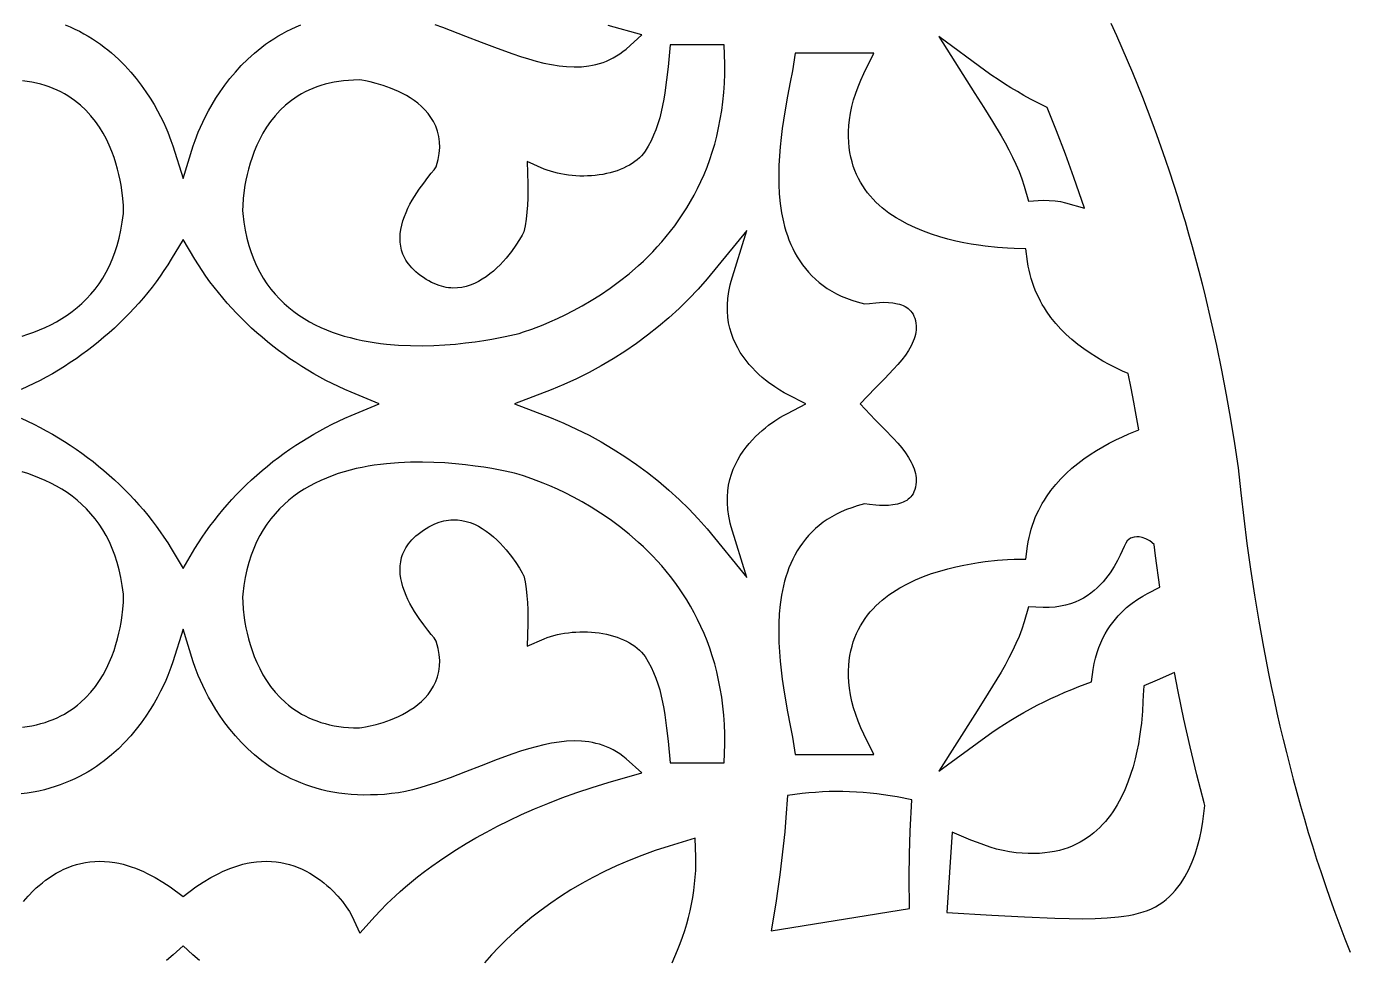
# Model space of a CAD drawing. Extents: x -1925 to 1925, y -1275 to 1275.
# Drawn here: x -1345.6 to -1139.7, y -588.1 to -442.9 of the extents above; entities that cross this region are included whole.
import ezdxf

# ---------------------------------------------------------------- set-up
doc = ezdxf.new("R2010")
doc.units = 0
doc.layers.add('LAYER_1', color=18, linetype='CONTINUOUS')

msp = doc.modelspace()

# ---------------------------------------------------------------- linework, layer by layer
at = {"layer": 'LAYER_1'}
for points in [[(-1176.64, -442.42), (-1175.76, -444.34), (-1174.91, -446.26), (-1174.08, -448.18), (-1173.27, -450.11), (-1172.48, -452.04), (-1171.71, -453.97), (-1170.97, -455.9), (-1170.24, -457.83), (-1169.52, -459.77), (-1168.83, -461.71), (-1168.16, -463.65), (-1167.51, -465.58), (-1166.87, -467.52), (-1166.25, -469.46), (-1165.66, -471.4), (-1165.07, -473.34), (-1164.51, -475.28), (-1163.96, -477.22), (-1163.43, -479.16), (-1162.92, -481.09), (-1162.42, -483.03), (-1161.94, -484.96), (-1161.03, -488.82), (-1160.18, -492.67), (-1159.39, -496.51), (-1158.65, -500.34), (-1157.98, -504.15), (-1157.36, -507.94), (-1156.79, -511.72), (-1156.38, -515.63), (-1155.92, -519.57), (-1155.42, -523.54), (-1154.86, -527.54), (-1154.25, -531.56), (-1153.58, -535.61), (-1152.85, -539.68), (-1152.06, -543.76), (-1151.64, -545.81), (-1151.2, -547.87), (-1150.75, -549.93), (-1150.27, -551.99), (-1149.79, -554.05), (-1149.28, -556.12), (-1148.76, -558.18), (-1148.21, -560.25), (-1147.65, -562.33), (-1147.07, -564.4), (-1146.47, -566.47), (-1145.86, -568.55), (-1145.22, -570.63), (-1144.56, -572.7), (-1143.88, -574.78), (-1143.18, -576.85), (-1142.46, -578.93), (-1141.72, -581), (-1140.95, -583.07), (-1140.17, -585.15), (-1139.36, -587.21)], [(-1339.54, -442.69), (-1338.78, -443.01), (-1338.04, -443.34), (-1337.33, -443.7), (-1336.64, -444.07), (-1335.96, -444.45), (-1335.31, -444.86), (-1334.67, -445.28), (-1334.06, -445.71), (-1333.46, -446.15), (-1332.88, -446.61), (-1332.33, -447.07), (-1331.26, -448.04), (-1330.26, -449.03), (-1329.34, -450.04), (-1328.48, -451.06), (-1327.69, -452.09), (-1326.97, -453.12), (-1326.31, -454.13), (-1325.7, -455.12), (-1325.16, -456.08), (-1324.68, -457), (-1324.25, -457.87), (-1323.88, -458.68), (-1323.56, -459.42), (-1323.06, -460.69), (-1322.76, -461.57), (-1321.18, -466.66), (-1319.61, -461.57), (-1319.3, -460.69), (-1318.81, -459.43), (-1318.11, -457.86), (-1317.68, -457), (-1317.2, -456.08), (-1316.66, -455.12), (-1316.06, -454.13), (-1315.39, -453.12), (-1314.67, -452.09), (-1313.88, -451.06), (-1313.02, -450.04), (-1312.1, -449.03), (-1311.1, -448.04), (-1310.04, -447.08), (-1308.89, -446.15), (-1308.31, -445.71), (-1307.69, -445.28), (-1307.06, -444.86), (-1306.4, -444.45), (-1305.73, -444.07), (-1305.03, -443.7), (-1304.32, -443.34), (-1303.58, -443.01), (-1302.83, -442.69)], [(-1281.96, -442.66), (-1280.77, -443.07), (-1279.58, -443.5), (-1277.16, -444.43), (-1274.71, -445.39), (-1272.26, -446.33), (-1269.82, -447.22), (-1268.6, -447.63), (-1267.38, -448.01), (-1266.17, -448.34), (-1264.97, -448.64), (-1263.78, -448.88), (-1262.59, -449.07), (-1261.42, -449.19), (-1260.25, -449.24), (-1259.1, -449.21), (-1257.97, -449.09), (-1257.39, -448.99), (-1256.84, -448.87), (-1256.28, -448.72), (-1255.74, -448.54), (-1255.2, -448.33), (-1254.66, -448.1), (-1254.14, -447.84), (-1253.63, -447.54), (-1253.13, -447.22), (-1252.64, -446.86), (-1252.16, -446.47), (-1249.72, -444.27), (-1254.94, -442.78)], [(-1346.27, -491.19), (-1345.34, -490.9), (-1344.43, -490.58), (-1343.53, -490.22), (-1342.64, -489.84), (-1341.76, -489.42), (-1340.9, -488.96), (-1340.06, -488.47), (-1339.24, -487.94), (-1338.45, -487.37), (-1337.68, -486.75), (-1336.93, -486.1), (-1336.22, -485.4), (-1335.53, -484.66), (-1334.88, -483.87), (-1334.26, -483.04), (-1333.69, -482.16), (-1333.15, -481.24), (-1332.65, -480.27), (-1332.2, -479.25), (-1331.79, -478.19), (-1331.43, -477.08), (-1331.11, -475.92), (-1330.85, -474.71), (-1330.64, -473.46), (-1330.47, -472.11), (-1330.46, -471.64), (-1330.48, -470.86), (-1330.56, -469.77), (-1330.72, -468.44), (-1330.83, -467.68), (-1330.98, -466.88), (-1331.16, -466.04), (-1331.37, -465.17), (-1331.63, -464.26), (-1331.93, -463.34), (-1332.27, -462.41), (-1332.67, -461.46), (-1333.12, -460.52), (-1333.62, -459.57), (-1334.19, -458.65), (-1334.83, -457.74), (-1335.53, -456.86), (-1336.31, -456.01), (-1337.15, -455.22), (-1337.62, -454.82), (-1338.1, -454.46), (-1338.6, -454.1), (-1339.11, -453.77), (-1339.65, -453.45), (-1340.21, -453.14), (-1340.79, -452.86), (-1341.39, -452.6), (-1342.02, -452.36), (-1342.66, -452.14), (-1343.32, -451.94), (-1344.01, -451.77), (-1344.72, -451.62), (-1345.45, -451.5), (-1346.2, -451.41)], [(-1346.38, -504.01), (-1345.4, -504.46), (-1344.42, -504.93), (-1343.45, -505.42), (-1342.49, -505.94), (-1341.54, -506.47), (-1340.6, -507.03), (-1339.67, -507.61), (-1338.75, -508.2), (-1337.84, -508.81), (-1336.95, -509.45), (-1336.06, -510.1), (-1335.19, -510.77), (-1334.34, -511.45), (-1333.5, -512.15), (-1332.67, -512.87), (-1331.86, -513.6), (-1331.07, -514.35), (-1330.29, -515.11), (-1329.53, -515.89), (-1328.79, -516.68), (-1328.07, -517.48), (-1327.36, -518.3), (-1326.68, -519.13), (-1326.01, -519.97), (-1325.37, -520.82), (-1324.75, -521.68), (-1324.15, -522.55), (-1323.57, -523.43), (-1323.01, -524.32), (-1321.18, -527.41), (-1319.35, -524.32), (-1318.79, -523.43), (-1318.22, -522.55), (-1317.62, -521.68), (-1316.99, -520.82), (-1316.35, -519.97), (-1315.68, -519.13), (-1315, -518.3), (-1314.3, -517.48), (-1313.57, -516.68), (-1312.83, -515.89), (-1312.07, -515.11), (-1311.29, -514.35), (-1310.5, -513.6), (-1309.69, -512.87), (-1308.86, -512.15), (-1308.02, -511.45), (-1307.17, -510.77), (-1306.3, -510.1), (-1305.42, -509.45), (-1304.52, -508.81), (-1303.61, -508.2), (-1302.69, -507.61), (-1301.76, -507.03), (-1300.82, -506.47), (-1299.87, -505.94), (-1298.91, -505.42), (-1297.94, -504.93), (-1296.96, -504.46), (-1295.98, -504.01), (-1294.98, -503.58), (-1290.61, -501.77), (-1294.98, -499.96), (-1295.98, -499.53), (-1296.96, -499.08), (-1297.94, -498.61), (-1298.91, -498.12), (-1299.87, -497.6), (-1300.82, -497.07), (-1301.76, -496.51), (-1302.69, -495.93), (-1303.61, -495.34), (-1304.52, -494.73), (-1305.42, -494.09), (-1306.3, -493.44), (-1307.17, -492.77), (-1308.02, -492.09), (-1308.86, -491.39), (-1309.69, -490.67), (-1310.5, -489.94), (-1311.29, -489.19), (-1312.07, -488.43), (-1312.83, -487.65), (-1313.57, -486.86), (-1314.3, -486.06), (-1315, -485.24), (-1315.68, -484.41), (-1316.35, -483.57), (-1316.99, -482.72), (-1317.62, -481.86), (-1318.22, -480.99), (-1318.79, -480.11), (-1319.35, -479.22), (-1321.18, -476.13), (-1323.01, -479.22), (-1323.57, -480.11), (-1324.15, -480.99), (-1324.75, -481.86), (-1325.37, -482.72), (-1326.01, -483.57), (-1326.68, -484.41), (-1327.36, -485.24), (-1328.07, -486.06), (-1328.79, -486.86), (-1329.53, -487.65), (-1330.29, -488.43), (-1331.07, -489.19), (-1331.86, -489.94), (-1332.67, -490.67), (-1333.5, -491.39), (-1334.34, -492.09), (-1335.19, -492.77), (-1336.06, -493.44), (-1336.95, -494.09), (-1337.84, -494.73), (-1338.75, -495.34), (-1339.67, -495.93), (-1340.6, -496.51), (-1341.54, -497.07), (-1342.49, -497.6), (-1343.45, -498.12), (-1344.42, -498.61), (-1345.4, -499.08), (-1346.38, -499.53)], [(-1346.2, -552.13), (-1345.45, -552.04), (-1344.72, -551.92), (-1344.01, -551.77), (-1343.32, -551.6), (-1342.66, -551.4), (-1342.02, -551.18), (-1341.39, -550.94), (-1340.79, -550.68), (-1340.21, -550.4), (-1339.65, -550.1), (-1339.11, -549.78), (-1338.6, -549.44), (-1338.1, -549.08), (-1337.62, -548.72), (-1337.15, -548.32), (-1336.31, -547.53), (-1335.53, -546.68), (-1334.83, -545.8), (-1334.19, -544.89), (-1333.62, -543.97), (-1333.12, -543.02), (-1332.67, -542.08), (-1332.27, -541.13), (-1331.93, -540.2), (-1331.63, -539.28), (-1331.37, -538.37), (-1331.16, -537.5), (-1330.98, -536.66), (-1330.83, -535.86), (-1330.72, -535.1), (-1330.56, -533.77), (-1330.48, -532.68), (-1330.46, -531.9), (-1330.47, -531.43), (-1330.64, -530.08), (-1330.85, -528.83), (-1331.11, -527.62), (-1331.43, -526.46), (-1331.79, -525.35), (-1332.2, -524.29), (-1332.65, -523.27), (-1333.15, -522.3), (-1333.69, -521.38), (-1334.26, -520.5), (-1334.88, -519.67), (-1335.53, -518.88), (-1336.22, -518.14), (-1336.93, -517.44), (-1337.68, -516.79), (-1338.45, -516.17), (-1339.24, -515.6), (-1340.06, -515.07), (-1340.9, -514.58), (-1341.76, -514.12), (-1342.64, -513.7), (-1343.53, -513.32), (-1344.43, -512.96), (-1345.34, -512.64), (-1346.27, -512.36)], [(-1346.02, -579.32), (-1345.31, -578.48), (-1344.48, -577.62), (-1344.05, -577.21), (-1343.59, -576.8), (-1343.1, -576.39), (-1342.59, -576), (-1342.05, -575.62), (-1341.5, -575.26), (-1340.93, -574.91), (-1340.34, -574.59), (-1339.73, -574.29), (-1339.1, -574.02), (-1338.45, -573.78), (-1337.78, -573.57), (-1337.1, -573.39), (-1336.4, -573.25), (-1335.68, -573.14), (-1334.94, -573.07), (-1334.19, -573.05), (-1333.41, -573.06), (-1332.62, -573.13), (-1331.8, -573.25), (-1331.16, -573.37), (-1330.52, -573.52), (-1329.87, -573.7), (-1329.24, -573.91), (-1328.6, -574.13), (-1327.98, -574.38), (-1327.35, -574.65), (-1326.75, -574.94), (-1325.52, -575.59), (-1324.34, -576.29), (-1323.19, -577.05), (-1321.18, -578.52), (-1319.17, -577.05), (-1318.02, -576.29), (-1316.84, -575.59), (-1315.62, -574.94), (-1315.01, -574.65), (-1314.39, -574.38), (-1313.76, -574.13), (-1313.12, -573.91), (-1312.49, -573.7), (-1311.85, -573.52), (-1311.2, -573.37), (-1310.56, -573.25), (-1309.74, -573.13), (-1308.95, -573.06), (-1308.17, -573.05), (-1307.42, -573.07), (-1306.68, -573.14), (-1305.96, -573.25), (-1305.26, -573.39), (-1304.58, -573.57), (-1303.91, -573.78), (-1303.26, -574.02), (-1302.63, -574.29), (-1302.02, -574.59), (-1301.43, -574.91), (-1300.86, -575.26), (-1300.31, -575.62), (-1299.78, -576), (-1299.27, -576.39), (-1298.78, -576.8), (-1298.31, -577.21), (-1297.88, -577.62), (-1297.06, -578.48), (-1296.34, -579.32), (-1295.74, -580.14), (-1295.24, -580.89), (-1294.86, -581.56), (-1293.62, -584.24), (-1291.23, -581.6), (-1290.44, -580.74), (-1289.41, -579.69), (-1288.09, -578.43), (-1287.34, -577.75), (-1286.51, -577.03), (-1285.61, -576.27), (-1284.63, -575.48), (-1283.57, -574.66), (-1282.44, -573.83), (-1281.22, -572.97), (-1279.93, -572.09), (-1278.55, -571.2), (-1277.09, -570.3), (-1275.54, -569.4), (-1273.9, -568.49), (-1272.17, -567.58), (-1270.35, -566.68), (-1268.44, -565.78), (-1266.44, -564.9), (-1264.34, -564.03), (-1262.14, -563.18), (-1259.84, -562.35), (-1257.44, -561.54), (-1254.94, -560.76), (-1249.72, -559.27), (-1252.16, -557.07), (-1252.64, -556.68), (-1253.13, -556.32), (-1253.63, -556), (-1254.14, -555.7), (-1254.66, -555.44), (-1255.2, -555.21), (-1255.74, -555), (-1256.28, -554.82), (-1256.84, -554.67), (-1257.39, -554.55), (-1257.97, -554.45), (-1259.1, -554.33), (-1260.25, -554.3), (-1261.42, -554.35), (-1262.59, -554.47), (-1263.78, -554.66), (-1264.97, -554.9), (-1266.17, -555.2), (-1267.38, -555.53), (-1268.6, -555.91), (-1269.82, -556.32), (-1272.26, -557.21), (-1274.71, -558.15), (-1277.16, -559.11), (-1279.58, -560.04), (-1280.77, -560.47), (-1281.96, -560.88), (-1283.13, -561.26), (-1284.28, -561.61), (-1285.41, -561.91), (-1286.52, -562.16), (-1287.61, -562.36), (-1288.68, -562.51), (-1289.79, -562.62), (-1290.89, -562.69), (-1291.95, -562.72), (-1293, -562.73), (-1294.01, -562.7), (-1295, -562.63), (-1295.97, -562.54), (-1296.91, -562.42), (-1297.82, -562.27), (-1298.71, -562.1), (-1299.58, -561.89), (-1300.43, -561.67), (-1301.25, -561.42), (-1302.05, -561.14), (-1302.83, -560.85), (-1303.58, -560.53), (-1304.32, -560.2), (-1305.03, -559.84), (-1305.73, -559.47), (-1306.4, -559.09), (-1307.06, -558.68), (-1307.69, -558.26), (-1308.31, -557.83), (-1308.89, -557.39), (-1310.04, -556.46), (-1311.1, -555.5), (-1312.1, -554.51), (-1313.02, -553.5), (-1313.88, -552.48), (-1314.67, -551.45), (-1315.39, -550.42), (-1316.06, -549.41), (-1316.66, -548.42), (-1317.2, -547.46), (-1317.68, -546.54), (-1318.11, -545.68), (-1318.81, -544.11), (-1319.3, -542.85), (-1319.61, -541.97), (-1321.18, -536.88), (-1322.76, -541.97), (-1323.06, -542.85), (-1323.56, -544.12), (-1323.88, -544.86), (-1324.25, -545.67), (-1324.68, -546.54), (-1325.16, -547.46), (-1325.7, -548.42), (-1326.31, -549.41), (-1326.97, -550.42), (-1327.69, -551.45), (-1328.48, -552.48), (-1329.34, -553.5), (-1330.26, -554.51), (-1331.26, -555.5), (-1332.33, -556.47), (-1332.88, -556.93), (-1333.46, -557.39), (-1334.06, -557.83), (-1334.67, -558.26), (-1335.31, -558.68), (-1335.96, -559.09), (-1336.64, -559.47), (-1337.33, -559.84), (-1338.04, -560.2), (-1338.78, -560.53), (-1339.54, -560.85), (-1340.31, -561.14), (-1341.11, -561.42), (-1341.94, -561.67), (-1342.78, -561.89), (-1343.65, -562.1), (-1344.54, -562.27), (-1345.46, -562.42), (-1346.4, -562.54)], [(-1244.99, -588.86), (-1244.54, -587.88), (-1244.12, -586.88), (-1243.73, -585.88), (-1243.36, -584.87), (-1243.02, -583.85), (-1242.71, -582.82), (-1242.43, -581.79), (-1242.18, -580.76), (-1241.96, -579.71), (-1241.76, -578.67), (-1241.6, -577.63), (-1241.48, -576.58), (-1241.38, -575.53), (-1241.31, -574.49), (-1241.28, -573.45), (-1241.29, -572.41), (-1241.39, -569.46), (-1245.45, -570.67), (-1247.6, -571.38), (-1249.68, -572.14), (-1251.69, -572.94), (-1253.64, -573.78), (-1255.51, -574.65), (-1257.32, -575.57), (-1259.06, -576.52), (-1260.74, -577.51), (-1262.35, -578.53), (-1263.9, -579.58), (-1265.39, -580.66), (-1266.82, -581.76), (-1268.2, -582.9), (-1269.51, -584.05), (-1270.77, -585.23), (-1271.97, -586.42), (-1273.12, -587.64), (-1274.21, -588.87)], [(-1318.61, -588.53), (-1319.64, -587.62), (-1321.18, -586.25), (-1322.72, -587.62), (-1323.75, -588.53)]]:
    msp.add_lwpolyline(points, dxfattribs=at)
for points in [[(-1180.75, -471.25), (-1182.38, -466.48), (-1183.69, -462.84), (-1185.08, -459.22), (-1186.55, -455.58), (-1188.08, -454.81), (-1189.13, -454.26), (-1190.16, -453.69), (-1191.19, -453.1), (-1192.2, -452.49), (-1193.2, -451.86), (-1194.19, -451.22), (-1195.16, -450.56), (-1196.11, -449.89), (-1203.43, -444.52), (-1197.84, -453.39), (-1196.43, -455.59), (-1195.05, -457.78), (-1193.72, -459.98), (-1193.1, -461.07), (-1192.5, -462.18), (-1191.94, -463.29), (-1191.41, -464.41), (-1190.93, -465.53), (-1190.49, -466.67), (-1190.11, -467.81), (-1189.44, -470.16), (-1187.18, -470.04), (-1186.22, -470.05), (-1185.32, -470.11), (-1184.47, -470.24), (-1183.67, -470.41)], [(-1241, -468.18), (-1240.49, -467.1), (-1240, -466), (-1239.54, -464.87), (-1239.12, -463.7), (-1238.72, -462.51), (-1238.35, -461.28), (-1238.02, -460.02), (-1237.73, -458.73), (-1237.47, -457.41), (-1237.26, -456.06), (-1237.08, -454.67), (-1236.94, -453.25), (-1236.84, -451.8), (-1236.79, -450.32), (-1236.79, -448.8), (-1236.87, -445.81), (-1245.26, -445.81), (-1245.61, -449.21), (-1245.83, -451.26), (-1246.11, -453.3), (-1246.27, -454.29), (-1246.46, -455.27), (-1246.67, -456.24), (-1246.92, -457.19), (-1247.19, -458.12), (-1247.51, -459.03), (-1247.86, -459.91), (-1248.26, -460.76), (-1248.71, -461.58), (-1249.2, -462.38), (-1249.46, -462.74), (-1249.75, -463.08), (-1250.07, -463.4), (-1250.42, -463.71), (-1250.79, -464.01), (-1251.2, -464.29), (-1251.62, -464.55), (-1252.08, -464.79), (-1252.55, -465.02), (-1253.05, -465.23), (-1253.56, -465.42), (-1254.1, -465.59), (-1254.65, -465.74), (-1255.21, -465.88), (-1255.78, -465.99), (-1256.37, -466.08), (-1256.96, -466.15), (-1257.56, -466.21), (-1258.16, -466.24), (-1258.76, -466.25), (-1259.36, -466.25), (-1259.96, -466.22), (-1260.56, -466.18), (-1261.15, -466.11), (-1261.73, -466.03), (-1262.3, -465.93), (-1262.86, -465.81), (-1263.4, -465.67), (-1263.92, -465.52), (-1264.43, -465.35), (-1264.92, -465.16), (-1267.59, -463.99), (-1267.47, -467.5), (-1267.46, -468.6), (-1267.47, -469.7), (-1267.52, -470.8), (-1267.6, -471.88), (-1267.72, -472.96), (-1267.89, -474.02), (-1268.08, -474.96), (-1268.11, -475.03), (-1268.34, -475.47), (-1268.75, -476.17), (-1269.31, -477.03), (-1270, -478), (-1270.83, -479.04), (-1271.28, -479.55), (-1271.77, -480.07), (-1272.28, -480.57), (-1272.82, -481.06), (-1273.37, -481.52), (-1273.95, -481.95), (-1274.55, -482.35), (-1275.16, -482.7), (-1275.79, -483.01), (-1276.43, -483.27), (-1277.08, -483.47), (-1277.74, -483.62), (-1278.41, -483.7), (-1279.12, -483.72), (-1279.46, -483.7), (-1279.81, -483.67), (-1280.17, -483.61), (-1280.54, -483.54), (-1280.91, -483.44), (-1281.29, -483.33), (-1281.68, -483.18), (-1282.07, -483.02), (-1282.47, -482.83), (-1282.88, -482.61), (-1283.3, -482.36), (-1283.72, -482.09), (-1284.14, -481.79), (-1284.53, -481.49), (-1284.89, -481.19), (-1285.22, -480.88), (-1285.52, -480.58), (-1285.79, -480.27), (-1286.03, -479.96), (-1286.26, -479.66), (-1286.45, -479.35), (-1286.63, -479.05), (-1286.78, -478.74), (-1286.92, -478.43), (-1287.03, -478.12), (-1287.12, -477.83), (-1287.27, -477.18), (-1287.35, -476.55), (-1287.37, -475.9), (-1287.34, -475.25), (-1287.25, -474.58), (-1287.11, -473.92), (-1286.92, -473.25), (-1286.69, -472.58), (-1286.43, -471.92), (-1286.14, -471.28), (-1285.82, -470.64), (-1285.48, -470.03), (-1285.13, -469.44), (-1284.4, -468.32), (-1283.69, -467.34), (-1283.04, -466.5), (-1282.5, -465.83), (-1282.08, -465.31), (-1281.74, -464.82), (-1281.42, -463.66), (-1281.25, -462.72), (-1281.18, -461.8), (-1281.21, -460.92), (-1281.32, -460.07), (-1281.52, -459.26), (-1281.8, -458.5), (-1282.14, -457.78), (-1282.55, -457.11), (-1283, -456.5), (-1283.5, -455.93), (-1284.04, -455.4), (-1284.6, -454.92), (-1285.18, -454.48), (-1285.78, -454.08), (-1286.39, -453.71), (-1287.01, -453.38), (-1287.63, -453.07), (-1288.24, -452.8), (-1288.86, -452.55), (-1290.01, -452.14), (-1291.07, -451.82), (-1292.01, -451.58), (-1292.77, -451.42), (-1293.33, -451.32), (-1293.71, -451.28), (-1294.6, -451.3), (-1295.39, -451.34), (-1296.16, -451.41), (-1296.91, -451.5), (-1297.64, -451.62), (-1298.35, -451.77), (-1299.04, -451.94), (-1299.7, -452.14), (-1300.35, -452.36), (-1300.97, -452.6), (-1301.57, -452.86), (-1302.15, -453.14), (-1302.71, -453.45), (-1303.25, -453.77), (-1303.77, -454.1), (-1304.26, -454.46), (-1304.74, -454.82), (-1305.21, -455.22), (-1306.05, -456.01), (-1306.83, -456.86), (-1307.53, -457.74), (-1308.17, -458.65), (-1308.74, -459.57), (-1309.24, -460.52), (-1309.69, -461.46), (-1310.09, -462.41), (-1310.43, -463.34), (-1310.73, -464.26), (-1310.99, -465.17), (-1311.2, -466.04), (-1311.38, -466.88), (-1311.53, -467.68), (-1311.65, -468.44), (-1311.8, -469.77), (-1311.88, -470.86), (-1311.9, -471.64), (-1311.89, -472.11), (-1311.73, -473.46), (-1311.51, -474.71), (-1311.25, -475.92), (-1310.93, -477.08), (-1310.57, -478.19), (-1310.16, -479.25), (-1309.71, -480.27), (-1309.21, -481.24), (-1308.68, -482.16), (-1308.1, -483.04), (-1307.48, -483.87), (-1306.83, -484.66), (-1306.15, -485.4), (-1305.43, -486.1), (-1304.69, -486.75), (-1303.91, -487.37), (-1303.12, -487.94), (-1302.3, -488.47), (-1301.46, -488.96), (-1300.6, -489.42), (-1299.73, -489.84), (-1298.84, -490.22), (-1297.93, -490.58), (-1297.02, -490.9), (-1296.09, -491.19), (-1295.16, -491.44), (-1294.22, -491.68), (-1293.28, -491.88), (-1292.33, -492.06), (-1291.38, -492.21), (-1290.43, -492.34), (-1289.47, -492.45), (-1287.59, -492.61), (-1285.73, -492.69), (-1283.89, -492.7), (-1282.11, -492.66), (-1280.38, -492.57), (-1278.73, -492.44), (-1277.16, -492.27), (-1275.68, -492.09), (-1274.32, -491.89), (-1273.07, -491.68), (-1271, -491.28), (-1269.55, -490.96), (-1268.83, -490.78), (-1268.13, -490.56), (-1266.85, -490.12), (-1265.07, -489.44), (-1264.01, -489), (-1262.86, -488.48), (-1261.63, -487.9), (-1260.33, -487.23), (-1258.97, -486.49), (-1257.57, -485.66), (-1256.12, -484.75), (-1254.65, -483.75), (-1253.16, -482.65), (-1251.67, -481.47), (-1250.2, -480.18), (-1249.46, -479.5), (-1248.73, -478.79), (-1248.01, -478.06), (-1247.29, -477.3), (-1246.59, -476.51), (-1245.9, -475.7), (-1245.23, -474.86), (-1244.57, -473.99), (-1243.92, -473.1), (-1243.3, -472.17), (-1242.69, -471.22), (-1242.11, -470.23), (-1241.54, -469.22)], [(-1172.27, -505.79), (-1172.78, -502.94), (-1173.05, -501.49), (-1173.47, -499.31), (-1173.94, -497.05), (-1174.82, -496.66), (-1175.84, -496.17), (-1176.86, -495.65), (-1177.88, -495.09), (-1178.88, -494.5), (-1179.87, -493.87), (-1180.84, -493.2), (-1181.78, -492.49), (-1182.7, -491.74), (-1183.58, -490.94), (-1184.42, -490.1), (-1185.21, -489.22), (-1185.96, -488.28), (-1186.66, -487.29), (-1186.98, -486.79), (-1187.3, -486.27), (-1187.59, -485.74), (-1187.87, -485.19), (-1188.14, -484.63), (-1188.39, -484.05), (-1188.62, -483.46), (-1188.83, -482.85), (-1189.03, -482.23), (-1189.21, -481.6), (-1189.36, -480.94), (-1189.5, -480.28), (-1189.61, -479.59), (-1189.88, -477.58), (-1191.69, -477.55), (-1192.74, -477.51), (-1194.27, -477.4), (-1196.18, -477.2), (-1197.24, -477.05), (-1198.37, -476.87), (-1199.55, -476.65), (-1200.77, -476.39), (-1202.02, -476.08), (-1203.29, -475.72), (-1204.56, -475.32), (-1205.83, -474.85), (-1207.08, -474.33), (-1208.31, -473.75), (-1209.51, -473.1), (-1210.08, -472.76), (-1210.64, -472.4), (-1211.19, -472.02), (-1211.72, -471.62), (-1212.24, -471.2), (-1212.74, -470.77), (-1213.22, -470.32), (-1213.68, -469.85), (-1214.11, -469.36), (-1214.53, -468.86), (-1214.92, -468.33), (-1215.29, -467.78), (-1215.64, -467.21), (-1215.95, -466.62), (-1216.25, -466.01), (-1216.51, -465.37), (-1216.75, -464.71), (-1216.95, -464.02), (-1217.13, -463.31), (-1217.27, -462.57), (-1217.38, -461.8), (-1217.45, -460.99), (-1217.49, -460.16), (-1217.49, -459.3), (-1217.44, -458.4), (-1217.36, -457.48), (-1217.21, -456.44), (-1216.99, -455.41), (-1216.71, -454.38), (-1216.37, -453.35), (-1215.99, -452.33), (-1215.56, -451.31), (-1215.1, -450.29), (-1213.57, -447.12), (-1225.82, -447.12), (-1226.23, -449.84), (-1226.57, -451.65), (-1226.98, -453.8), (-1227.41, -456.23), (-1227.62, -457.53), (-1227.81, -458.87), (-1227.99, -460.26), (-1228.14, -461.68), (-1228.26, -463.12), (-1228.34, -464.59), (-1228.37, -466.06), (-1228.36, -467.55), (-1228.28, -469.03), (-1228.14, -470.51), (-1227.93, -471.97), (-1227.64, -473.41), (-1227.45, -474.13), (-1227.25, -474.84), (-1227.02, -475.54), (-1226.77, -476.22), (-1226.49, -476.9), (-1226.19, -477.57), (-1225.86, -478.22), (-1225.49, -478.86), (-1225.1, -479.49), (-1224.68, -480.09), (-1224.22, -480.68), (-1223.74, -481.26), (-1223.22, -481.81), (-1222.66, -482.33), (-1222.08, -482.84), (-1221.45, -483.32), (-1220.8, -483.77), (-1220.11, -484.19), (-1219.38, -484.59), (-1218.62, -484.96), (-1217.83, -485.3), (-1217, -485.6), (-1216.13, -485.88), (-1215, -486.18), (-1214.25, -486.11), (-1213.25, -485.99), (-1212.65, -485.95), (-1211.98, -485.93), (-1211.29, -485.95), (-1210.58, -486.02), (-1209.88, -486.15), (-1209.57, -486.23), (-1209.26, -486.33), (-1208.97, -486.45), (-1208.69, -486.59), (-1208.43, -486.74), (-1208.2, -486.9), (-1207.98, -487.09), (-1207.79, -487.29), (-1207.61, -487.52), (-1207.44, -487.78), (-1207.3, -488.08), (-1207.17, -488.41), (-1207.07, -488.79), (-1206.99, -489.23), (-1206.96, -489.57), (-1206.95, -489.92), (-1206.97, -490.27), (-1207.01, -490.61), (-1207.07, -490.95), (-1207.16, -491.3), (-1207.27, -491.65), (-1207.4, -492), (-1207.56, -492.36), (-1207.73, -492.7), (-1208.15, -493.44), (-1208.64, -494.17), (-1209.2, -494.91), (-1209.81, -495.64), (-1210.47, -496.37), (-1211.88, -497.84), (-1213.33, -499.3), (-1215.69, -501.77), (-1213.33, -504.24), (-1211.88, -505.7), (-1210.47, -507.17), (-1209.81, -507.9), (-1209.2, -508.63), (-1208.64, -509.37), (-1208.15, -510.1), (-1207.73, -510.84), (-1207.56, -511.18), (-1207.4, -511.54), (-1207.27, -511.89), (-1207.16, -512.24), (-1207.07, -512.59), (-1207.01, -512.93), (-1206.97, -513.27), (-1206.95, -513.62), (-1206.96, -513.97), (-1206.99, -514.31), (-1207.07, -514.75), (-1207.17, -515.13), (-1207.3, -515.46), (-1207.44, -515.76), (-1207.61, -516.02), (-1207.79, -516.25), (-1207.98, -516.45), (-1208.2, -516.64), (-1208.43, -516.8), (-1208.69, -516.95), (-1208.97, -517.09), (-1209.26, -517.21), (-1209.57, -517.31), (-1209.88, -517.39), (-1210.58, -517.52), (-1211.29, -517.59), (-1211.98, -517.61), (-1212.65, -517.59), (-1213.25, -517.55), (-1214.25, -517.43), (-1215, -517.36), (-1216.13, -517.66), (-1217, -517.94), (-1217.83, -518.24), (-1218.62, -518.58), (-1219.38, -518.95), (-1220.11, -519.35), (-1220.8, -519.77), (-1221.45, -520.22), (-1222.08, -520.7), (-1222.66, -521.21), (-1223.22, -521.74), (-1223.74, -522.29), (-1224.22, -522.86), (-1224.68, -523.45), (-1225.1, -524.05), (-1225.49, -524.68), (-1225.86, -525.32), (-1226.19, -525.97), (-1226.49, -526.64), (-1226.77, -527.32), (-1227.02, -528), (-1227.25, -528.7), (-1227.45, -529.41), (-1227.64, -530.13), (-1227.93, -531.57), (-1228.14, -533.03), (-1228.28, -534.51), (-1228.36, -535.99), (-1228.37, -537.48), (-1228.34, -538.95), (-1228.26, -540.42), (-1228.14, -541.86), (-1227.99, -543.28), (-1227.81, -544.67), (-1227.62, -546.01), (-1227.41, -547.31), (-1226.98, -549.74), (-1226.57, -551.89), (-1226.23, -553.7), (-1225.82, -556.42), (-1213.57, -556.42), (-1215.1, -553.25), (-1215.56, -552.23), (-1215.99, -551.21), (-1216.37, -550.19), (-1216.71, -549.16), (-1216.99, -548.13), (-1217.21, -547.1), (-1217.36, -546.06), (-1217.44, -545.14), (-1217.49, -544.24), (-1217.49, -543.38), (-1217.45, -542.55), (-1217.38, -541.75), (-1217.27, -540.97), (-1217.13, -540.23), (-1216.95, -539.52), (-1216.75, -538.83), (-1216.51, -538.17), (-1216.25, -537.53), (-1215.95, -536.92), (-1215.64, -536.33), (-1215.29, -535.76), (-1214.92, -535.21), (-1214.53, -534.68), (-1214.11, -534.18), (-1213.68, -533.69), (-1213.22, -533.22), (-1212.74, -532.77), (-1212.24, -532.34), (-1211.72, -531.92), (-1211.19, -531.52), (-1210.64, -531.14), (-1210.08, -530.78), (-1209.51, -530.44), (-1208.31, -529.79), (-1207.08, -529.21), (-1205.83, -528.69), (-1204.56, -528.22), (-1203.29, -527.82), (-1202.02, -527.46), (-1200.77, -527.15), (-1199.55, -526.89), (-1198.37, -526.67), (-1197.24, -526.49), (-1196.18, -526.34), (-1194.27, -526.14), (-1192.74, -526.03), (-1191.69, -525.99), (-1189.88, -525.96), (-1189.61, -523.95), (-1189.5, -523.26), (-1189.36, -522.6), (-1189.21, -521.94), (-1189.03, -521.31), (-1188.83, -520.69), (-1188.62, -520.08), (-1188.39, -519.49), (-1188.14, -518.91), (-1187.87, -518.35), (-1187.59, -517.8), (-1187.3, -517.27), (-1186.98, -516.75), (-1186.66, -516.25), (-1185.96, -515.26), (-1185.21, -514.32), (-1184.42, -513.44), (-1183.58, -512.6), (-1182.7, -511.8), (-1181.78, -511.05), (-1180.84, -510.34), (-1179.87, -509.67), (-1178.88, -509.04), (-1177.88, -508.45), (-1176.86, -507.89), (-1175.84, -507.37), (-1174.82, -506.88), (-1173.81, -506.43)], [(-1233.35, -528.8), (-1235.76, -520.91), (-1235.91, -520.35), (-1236.04, -519.8), (-1236.15, -519.27), (-1236.3, -518.2), (-1236.37, -517.2), (-1236.37, -516.23), (-1236.31, -515.3), (-1236.18, -514.42), (-1235.99, -513.56), (-1235.75, -512.74), (-1235.46, -511.96), (-1235.13, -511.21), (-1234.76, -510.49), (-1234.36, -509.8), (-1233.92, -509.14), (-1233.46, -508.52), (-1232.98, -507.93), (-1232.48, -507.37), (-1231.97, -506.85), (-1231.46, -506.36), (-1230.95, -505.9), (-1230.44, -505.48), (-1229.95, -505.1), (-1229, -504.42), (-1228.18, -503.89), (-1227.51, -503.5), (-1227.02, -503.24), (-1224.15, -501.77), (-1227.02, -500.3), (-1227.51, -500.04), (-1228.18, -499.65), (-1229, -499.12), (-1229.95, -498.44), (-1230.44, -498.06), (-1230.95, -497.64), (-1231.46, -497.18), (-1231.97, -496.69), (-1232.48, -496.17), (-1232.98, -495.61), (-1233.46, -495.02), (-1233.92, -494.4), (-1234.36, -493.74), (-1234.76, -493.05), (-1235.13, -492.33), (-1235.46, -491.58), (-1235.75, -490.8), (-1235.99, -489.98), (-1236.18, -489.12), (-1236.31, -488.24), (-1236.37, -487.31), (-1236.37, -486.34), (-1236.3, -485.34), (-1236.15, -484.27), (-1236.04, -483.74), (-1235.91, -483.19), (-1235.76, -482.63), (-1233.35, -474.75), (-1239.51, -482.28), (-1240.91, -483.86), (-1242.37, -485.4), (-1243.89, -486.89), (-1245.48, -488.33), (-1247.11, -489.72), (-1248.81, -491.07), (-1250.55, -492.35), (-1252.33, -493.58), (-1254.16, -494.74), (-1256.03, -495.85), (-1257.93, -496.89), (-1259.86, -497.86), (-1261.83, -498.76), (-1263.82, -499.59), (-1269.54, -501.77), (-1263.82, -503.95), (-1261.83, -504.78), (-1259.86, -505.68), (-1257.93, -506.65), (-1256.03, -507.69), (-1254.16, -508.8), (-1252.33, -509.96), (-1250.55, -511.19), (-1248.81, -512.47), (-1247.11, -513.82), (-1245.48, -515.21), (-1243.89, -516.65), (-1242.37, -518.14), (-1240.91, -519.68), (-1239.51, -521.26)], [(-1236.87, -557.73), (-1236.79, -554.74), (-1236.79, -553.22), (-1236.84, -551.74), (-1236.94, -550.29), (-1237.08, -548.87), (-1237.26, -547.48), (-1237.47, -546.13), (-1237.73, -544.81), (-1238.02, -543.52), (-1238.35, -542.26), (-1238.72, -541.03), (-1239.12, -539.84), (-1239.54, -538.67), (-1240, -537.54), (-1240.49, -536.44), (-1241, -535.36), (-1241.54, -534.32), (-1242.11, -533.31), (-1242.69, -532.32), (-1243.3, -531.37), (-1243.92, -530.44), (-1244.57, -529.55), (-1245.23, -528.68), (-1245.9, -527.84), (-1246.59, -527.03), (-1247.29, -526.24), (-1248.01, -525.48), (-1248.73, -524.75), (-1249.46, -524.04), (-1250.2, -523.36), (-1251.67, -522.07), (-1253.16, -520.89), (-1254.65, -519.79), (-1256.12, -518.79), (-1257.57, -517.88), (-1258.97, -517.05), (-1260.33, -516.31), (-1261.63, -515.64), (-1262.86, -515.06), (-1264.01, -514.54), (-1265.07, -514.1), (-1266.85, -513.42), (-1268.13, -512.98), (-1268.83, -512.76), (-1269.55, -512.58), (-1271, -512.26), (-1273.07, -511.86), (-1274.32, -511.65), (-1275.68, -511.45), (-1277.16, -511.27), (-1278.73, -511.1), (-1280.38, -510.97), (-1282.11, -510.88), (-1283.89, -510.84), (-1285.73, -510.85), (-1287.59, -510.93), (-1289.47, -511.09), (-1290.43, -511.2), (-1291.38, -511.33), (-1292.33, -511.48), (-1293.28, -511.66), (-1294.22, -511.86), (-1295.16, -512.1), (-1296.09, -512.36), (-1297.02, -512.64), (-1297.93, -512.96), (-1298.84, -513.32), (-1299.73, -513.7), (-1300.6, -514.12), (-1301.46, -514.58), (-1302.3, -515.07), (-1303.12, -515.6), (-1303.91, -516.17), (-1304.69, -516.79), (-1305.43, -517.44), (-1306.15, -518.14), (-1306.83, -518.88), (-1307.48, -519.67), (-1308.1, -520.5), (-1308.68, -521.38), (-1309.21, -522.3), (-1309.71, -523.27), (-1310.16, -524.29), (-1310.57, -525.35), (-1310.93, -526.46), (-1311.25, -527.62), (-1311.51, -528.83), (-1311.73, -530.08), (-1311.89, -531.43), (-1311.9, -531.9), (-1311.88, -532.68), (-1311.8, -533.77), (-1311.65, -535.1), (-1311.53, -535.86), (-1311.38, -536.66), (-1311.2, -537.5), (-1310.99, -538.37), (-1310.73, -539.28), (-1310.43, -540.2), (-1310.09, -541.13), (-1309.69, -542.08), (-1309.24, -543.02), (-1308.74, -543.97), (-1308.17, -544.89), (-1307.53, -545.8), (-1306.83, -546.68), (-1306.05, -547.53), (-1305.21, -548.32), (-1304.74, -548.72), (-1304.26, -549.08), (-1303.77, -549.44), (-1303.25, -549.78), (-1302.71, -550.1), (-1302.15, -550.4), (-1301.57, -550.68), (-1300.97, -550.94), (-1300.35, -551.18), (-1299.7, -551.4), (-1299.04, -551.6), (-1298.35, -551.77), (-1297.64, -551.92), (-1296.91, -552.04), (-1296.16, -552.13), (-1295.39, -552.2), (-1294.6, -552.24), (-1293.71, -552.26), (-1293.33, -552.22), (-1292.77, -552.12), (-1292.01, -551.96), (-1291.07, -551.72), (-1290.01, -551.4), (-1288.86, -550.99), (-1288.24, -550.74), (-1287.63, -550.47), (-1287.01, -550.16), (-1286.39, -549.83), (-1285.78, -549.46), (-1285.18, -549.06), (-1284.6, -548.62), (-1284.04, -548.14), (-1283.5, -547.61), (-1283, -547.04), (-1282.55, -546.43), (-1282.14, -545.76), (-1281.8, -545.04), (-1281.52, -544.28), (-1281.32, -543.47), (-1281.21, -542.63), (-1281.18, -541.74), (-1281.25, -540.82), (-1281.42, -539.88), (-1281.74, -538.72), (-1282.08, -538.23), (-1282.5, -537.71), (-1283.04, -537.04), (-1283.69, -536.2), (-1284.4, -535.22), (-1285.13, -534.1), (-1285.48, -533.51), (-1285.82, -532.9), (-1286.14, -532.26), (-1286.43, -531.62), (-1286.69, -530.96), (-1286.92, -530.29), (-1287.11, -529.62), (-1287.25, -528.96), (-1287.34, -528.29), (-1287.37, -527.64), (-1287.35, -526.99), (-1287.27, -526.36), (-1287.12, -525.71), (-1287.03, -525.42), (-1286.92, -525.11), (-1286.78, -524.8), (-1286.63, -524.49), (-1286.45, -524.19), (-1286.26, -523.88), (-1286.03, -523.58), (-1285.79, -523.27), (-1285.52, -522.96), (-1285.22, -522.66), (-1284.89, -522.35), (-1284.53, -522.05), (-1284.14, -521.75), (-1283.72, -521.45), (-1283.3, -521.18), (-1282.88, -520.93), (-1282.47, -520.71), (-1282.07, -520.52), (-1281.68, -520.36), (-1281.29, -520.21), (-1280.91, -520.1), (-1280.54, -520), (-1280.17, -519.93), (-1279.81, -519.87), (-1279.46, -519.84), (-1279.12, -519.82), (-1278.41, -519.84), (-1277.74, -519.92), (-1277.08, -520.07), (-1276.43, -520.27), (-1275.79, -520.53), (-1275.16, -520.84), (-1274.55, -521.19), (-1273.95, -521.59), (-1273.37, -522.02), (-1272.82, -522.48), (-1272.28, -522.97), (-1271.77, -523.47), (-1271.28, -523.99), (-1270.83, -524.5), (-1270, -525.54), (-1269.31, -526.51), (-1268.75, -527.37), (-1268.34, -528.07), (-1268.11, -528.51), (-1268.08, -528.58), (-1267.89, -529.52), (-1267.72, -530.58), (-1267.6, -531.66), (-1267.52, -532.74), (-1267.47, -533.84), (-1267.46, -534.94), (-1267.47, -536.04), (-1267.59, -539.55), (-1264.92, -538.38), (-1264.43, -538.19), (-1263.92, -538.02), (-1263.4, -537.87), (-1262.86, -537.73), (-1262.3, -537.61), (-1261.73, -537.51), (-1261.15, -537.43), (-1260.56, -537.36), (-1259.96, -537.32), (-1259.36, -537.29), (-1258.76, -537.29), (-1258.16, -537.3), (-1257.56, -537.33), (-1256.96, -537.39), (-1256.37, -537.46), (-1255.78, -537.55), (-1255.21, -537.66), (-1254.65, -537.8), (-1254.1, -537.95), (-1253.56, -538.12), (-1253.05, -538.31), (-1252.55, -538.52), (-1252.08, -538.75), (-1251.62, -538.99), (-1251.2, -539.25), (-1250.79, -539.53), (-1250.42, -539.83), (-1250.07, -540.14), (-1249.75, -540.46), (-1249.46, -540.8), (-1249.2, -541.16), (-1248.71, -541.96), (-1248.26, -542.78), (-1247.86, -543.63), (-1247.51, -544.51), (-1247.19, -545.42), (-1246.92, -546.35), (-1246.67, -547.3), (-1246.46, -548.27), (-1246.27, -549.25), (-1246.11, -550.24), (-1245.83, -552.28), (-1245.61, -554.33), (-1245.26, -557.73)], [(-1168.97, -530.31), (-1169.65, -525.43), (-1169.88, -523.68), (-1170.57, -523.12), (-1171.15, -522.78), (-1171.77, -522.57), (-1172.19, -522.5), (-1172.57, -522.49), (-1172.97, -522.54), (-1173.58, -522.71), (-1174.06, -523.11), (-1174.3, -523.48), (-1174.55, -523.99), (-1175.18, -525.35), (-1175.6, -526.19), (-1176.11, -527.1), (-1176.73, -528.07), (-1177.07, -528.55), (-1177.44, -529.03), (-1177.84, -529.51), (-1178.27, -529.97), (-1178.73, -530.43), (-1179.23, -530.86), (-1179.75, -531.28), (-1180.31, -531.67), (-1180.9, -532.03), (-1181.53, -532.36), (-1182.2, -532.66), (-1182.91, -532.91), (-1183.67, -533.13), (-1184.47, -533.3), (-1185.32, -533.43), (-1186.22, -533.49), (-1187.18, -533.5), (-1189.44, -533.38), (-1190.11, -535.73), (-1190.49, -536.87), (-1190.93, -538.01), (-1191.41, -539.13), (-1191.94, -540.25), (-1192.5, -541.36), (-1193.1, -542.47), (-1193.72, -543.56), (-1195.05, -545.76), (-1196.43, -547.95), (-1197.84, -550.15), (-1203.43, -559.03), (-1196.11, -553.65), (-1195.16, -552.98), (-1194.19, -552.32), (-1193.2, -551.68), (-1192.2, -551.05), (-1191.19, -550.44), (-1190.16, -549.86), (-1189.13, -549.28), (-1188.08, -548.73), (-1187.02, -548.2), (-1185.95, -547.69), (-1184.88, -547.19), (-1183.79, -546.72), (-1182.7, -546.26), (-1181.6, -545.83), (-1179.63, -545.1), (-1179.38, -543.18), (-1179.21, -542.25), (-1179, -541.37), (-1178.76, -540.53), (-1178.48, -539.74), (-1178.18, -538.98), (-1177.85, -538.28), (-1177.5, -537.61), (-1177.12, -536.98), (-1176.73, -536.38), (-1176.33, -535.82), (-1175.91, -535.3), (-1175.48, -534.81), (-1175.04, -534.35), (-1174.6, -533.92), (-1174.16, -533.52), (-1173.72, -533.15), (-1173.3, -532.82), (-1172.44, -532.21), (-1171.64, -531.71), (-1170.93, -531.31)], [(-1161.98, -564.34), (-1162.09, -563.95), (-1163.21, -559.59), (-1164.26, -555.24), (-1165.23, -550.91), (-1166.13, -546.6), (-1166.71, -543.61), (-1169.4, -544.84), (-1171.5, -545.69), (-1171.58, -547.16), (-1171.62, -548.2), (-1171.7, -549.67), (-1171.87, -551.5), (-1171.99, -552.52), (-1172.14, -553.6), (-1172.33, -554.73), (-1172.57, -555.9), (-1172.84, -557.1), (-1173.17, -558.31), (-1173.54, -559.53), (-1173.97, -560.74), (-1174.46, -561.93), (-1175.02, -563.1), (-1175.64, -564.25), (-1175.97, -564.79), (-1176.32, -565.33), (-1176.68, -565.85), (-1177.07, -566.36), (-1177.48, -566.85), (-1177.9, -567.33), (-1178.34, -567.78), (-1178.8, -568.22), (-1179.28, -568.64), (-1179.79, -569.03), (-1180.31, -569.41), (-1180.86, -569.76), (-1181.43, -570.09), (-1182.02, -570.4), (-1182.64, -570.67), (-1183.28, -570.93), (-1183.95, -571.15), (-1184.65, -571.35), (-1185.38, -571.52), (-1186.14, -571.65), (-1186.93, -571.75), (-1187.76, -571.82), (-1188.61, -571.85), (-1189.5, -571.85), (-1190.43, -571.81), (-1191.38, -571.72), (-1192.4, -571.58), (-1193.41, -571.39), (-1194.42, -571.14), (-1195.42, -570.85), (-1196.42, -570.51), (-1197.42, -570.14), (-1198.42, -569.75), (-1201.36, -568.49), (-1202.17, -581.04), (-1195.19, -581.44), (-1190.07, -581.73), (-1185.34, -581.94), (-1183.13, -581.99), (-1181.03, -582.01), (-1179.05, -581.97), (-1177.18, -581.88), (-1175.44, -581.72), (-1174.6, -581.61), (-1173.8, -581.48), (-1173.04, -581.32), (-1172.3, -581.14), (-1171.59, -580.94), (-1170.91, -580.7), (-1170.27, -580.44), (-1169.65, -580.14), (-1169.07, -579.8), (-1168.54, -579.42), (-1168.01, -578.99), (-1167.51, -578.54), (-1167.04, -578.07), (-1166.6, -577.58), (-1166.18, -577.08), (-1165.79, -576.55), (-1165.43, -576.02), (-1165.08, -575.46), (-1164.76, -574.9), (-1164.46, -574.31), (-1163.94, -573.14), (-1163.48, -571.92), (-1163.1, -570.68), (-1162.77, -569.41), (-1162.51, -568.14), (-1162.29, -566.86), (-1162.12, -565.59)], [(-1208.01, -580.41), (-1208.06, -575.53), (-1208.02, -571.95), (-1207.91, -568.37), (-1207.65, -563.48), (-1209.94, -563.03), (-1210.99, -562.84), (-1212.03, -562.68), (-1213.08, -562.55), (-1214.14, -562.43), (-1215.2, -562.34), (-1216.26, -562.26), (-1217.32, -562.22), (-1218.39, -562.19), (-1219.45, -562.18), (-1220.51, -562.2), (-1221.57, -562.24), (-1222.63, -562.31), (-1223.69, -562.39), (-1224.74, -562.5), (-1227, -562.78), (-1227.25, -566.25), (-1227.44, -568.48), (-1227.66, -570.71), (-1227.92, -572.93), (-1228.2, -575.16), (-1228.5, -577.37), (-1228.84, -579.59), (-1229.55, -583.87)]]:
    msp.add_lwpolyline(points, close=True, dxfattribs=at)

doc.saveas('drawing.dxf')
